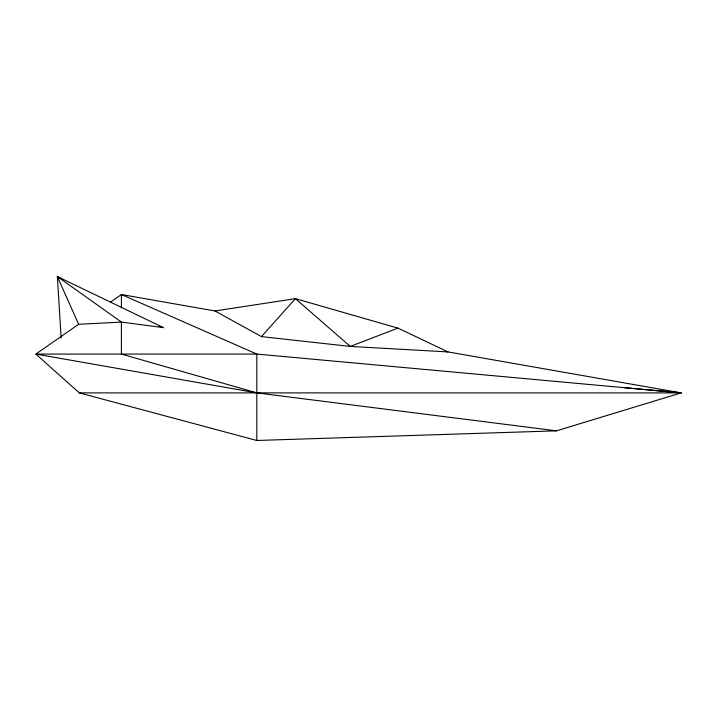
<?xml version="1.0" encoding="UTF-8"?>
<svg xmlns="http://www.w3.org/2000/svg" width="717" height="717" viewBox="0 0 717 717"><rect width="100%" height="100%" fill="white"/><g stroke="black" fill="none" stroke-linecap="round" stroke-linejoin="round"><path stroke-width="1.08" d="M261.454 336.605L295.413 298.657L397.953 328.126L448.053 351.922L350.255 346.419L261.454 336.605L214.966 310.963L121.415 294.526L110.472 302.144M61.151 337.886L57.342 276.52L163.467 327.642L121.415 322.085L78.637 324.299L35.85 354.073L79.327 392.889L256.82 440.48L556.491 430.836L681.15 392.889L445.857 351.536M397.953 328.126L350.255 346.419L295.413 298.657L214.966 310.963M79.327 392.889L681.15 392.889L623.853 387.61M681.15 392.889L256.82 354.073L35.85 354.073L256.82 392.889L556.491 430.836M256.82 392.889L121.415 354.073L121.415 322.085L57.342 276.52L78.637 324.299M159.264 326.334L163.467 327.642M62.128 279.361L57.342 276.52L58.911 278.097M256.82 440.48L256.82 354.073L121.415 294.526L121.415 307.88"/></g></svg>
